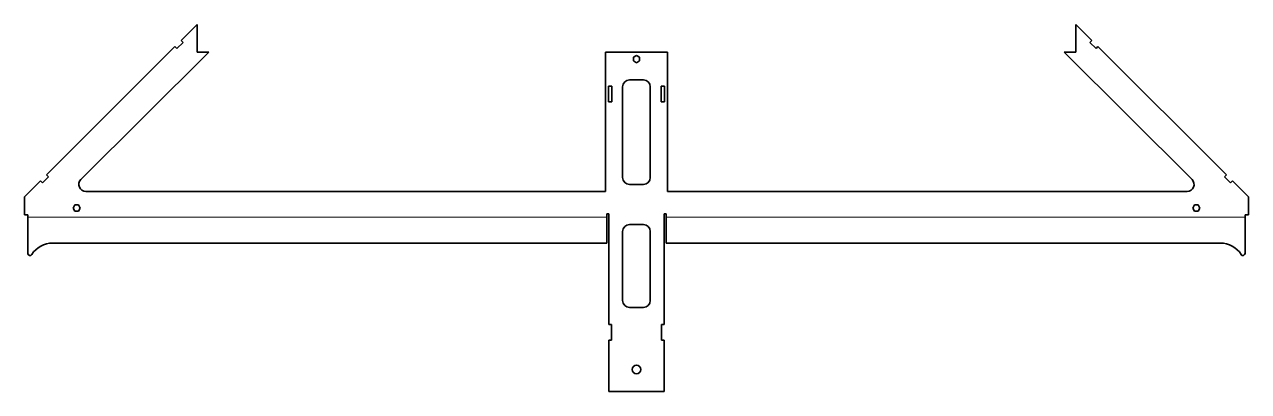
# Model space of a CAD drawing. Header units: inches. Extents: x -340 to 1431, y 0 to 532.
import ezdxf

# ---------------------------------------------------------------- set-up
doc = ezdxf.new("R2010")
doc.units = ezdxf.units.IN
doc.header["$MEASUREMENT"] = 0
doc.linetypes.add('Chain', pattern=[13.68, 9.12, -1.14, 2.28, -1.14])
doc.layers.add('SIMUMAK Bend Centerline (ISO)', color=7, linetype='Chain', lineweight=9)
doc.layers.add('SIMUMAK Visible (ISO)', color=7, linetype='Continuous', lineweight=35)

# ---------------------------------------------------------------- blocks, each defined once
blk = doc.blocks.new('SMB-01-CSUL-01_Sheet_3_SMB-01-ESL-02 (desplegada)')
at = {"layer": 'SIMUMAK Bend Centerline (ISO)', "ltscale": 0.263158}
for p, q in [((-43, -13.4), (-880.5, -13.4)), ((880.5, -13.4), (43, -13.4))]:
    blk.add_line(p, q, dxfattribs=at)
at = {"layer": 'SIMUMAK Visible (ISO)'}
for p, q in [((-658.9, 242.6), (-635.5, 266)), ((-635.5, 226), (-635.5, 266)), ((635.5, 266), (635.5, 226)), ((635.5, 266), (658.9, 242.6)), ((-853.5, 48), (-667.7, 233.8)), ((-664.9, 231), (-667.7, 233.8)), ((-656, 239.8), (-664.9, 231)), ((-658.9, 242.6), (-656, 239.8)), ((656, 239.8), (658.9, 242.6)), ((664.9, 231), (656, 239.8)), ((667.7, 233.8), (664.9, 231)), ((667.7, 233.8), (853.5, 48)), ((-803.9, 41.1), (-618.9, 226)), ((-618.9, 226), (-635.5, 226)), ((45, 226), (-45, 226)), ((-45, 226), (-45, 24)), ((-4.5, 218.4), (0, 221)), ((-4.5, 213.2), (-4.5, 218.4)), ((0, 210.6), (-4.5, 213.2)), ((0, 221), (4.5, 218.4)), ((4.5, 213.2), (0, 210.6)), ((4.5, 218.4), (4.5, 213.2)), ((45, 24), (45, 226)), ((635.5, 226), (618.9, 226)), ((618.9, 226), (803.9, 41.1)), ((-10, 185.6), (10, 185.6)), ((-40.5, 154), (-40.5, 176.5)), ((-40.5, 176.5), (-35.5, 176.5)), ((-35.5, 176.5), (-35.5, 154)), ((-20, 44), (-20, 175.6)), ((20, 175.6), (20, 44)), ((35.5, 154), (35.5, 176.5)), ((35.5, 176.5), (40.5, 176.5)), ((40.5, 176.5), (40.5, 154)), ((-35.5, 154), (-40.5, 154)), ((40.5, 154), (35.5, 154)), ((-885.5, 16), (-862.3, 39.2)), ((-859.5, 36.4), (-862.3, 39.2)), ((-850.6, 45.2), (-859.5, 36.4)), ((-853.5, 48), (-850.6, 45.2)), ((850.6, 45.2), (853.5, 48)), ((859.5, 36.4), (850.6, 45.2)), ((862.3, 39.2), (859.5, 36.4)), ((862.3, 39.2), (885.5, 16)), ((-45, 24), (-796.8, 24)), ((10, 34), (-10, 34)), ((796.8, 24), (45, 24)), ((-885.5, -10), (-885.5, 16)), ((-815.2, 0), (-812.6, 4.5)), ((-812.6, -4.5), (-815.2, 0)), ((-812.6, 4.5), (-807.4, 4.5)), ((-807.4, 4.5), (-804.8, 0)), ((-804.8, 0), (-807.4, -4.5)), ((804.8, 0), (807.4, 4.5)), ((807.4, -4.5), (804.8, 0)), ((807.4, 4.5), (812.6, 4.5)), ((812.6, 4.5), (815.2, 0)), ((885.5, 16), (885.5, -10)), ((-885.5, -10), (-880.5, -10)), ((-880.5, -10), (-880.5, -65.8)), ((-807.4, -4.5), (-812.6, -4.5)), ((-43, -50.8), (-43, -8.5)), ((-43, -8.5), (-40, -8.5)), ((-40, -8.5), (-40, -169)), ((40, -8.5), (43, -8.5)), ((40, -8.5), (40, -169)), ((43, -8.5), (43, -50.8)), ((812.6, -4.5), (807.4, -4.5)), ((815.2, 0), (812.6, -4.5)), ((880.5, -10), (885.5, -10)), ((880.5, -65.8), (880.5, -10)), ((-20, -134), (-20, -34)), ((-10, -24), (10, -24)), ((20, -34), (20, -134)), ((-43, -50.8), (-844.8, -50.8)), ((844.8, -50.8), (43, -50.8)), ((10, -144), (-10, -144)), ((-40, -169), (-36, -169)), ((-36, -169), (-36, -191.5)), ((36, -191.5), (36, -169)), ((36, -169), (40, -169)), ((-40, -191.5), (-40, -266)), ((-36, -191.5), (-40, -191.5)), ((40, -191.5), (36, -191.5)), ((40, -191.5), (40, -266)), ((40, -266), (-40, -266))]:
    blk.add_line(p, q, dxfattribs=at)
blk.add_circle((0, -234), 6.25, dxfattribs=at)
for centre, radius, start, end in [((-10, 175.6), 10, 90, 180), ((10, 175.6), 10, 0, 90), ((-796.8, 34), 10, 135, 270), ((-10, 44), 10, 180, 270), ((10, 44), 10, 270, 360), ((796.8, 34), 10, 270, 45), ((-10, -34), 10, 90, 180), ((10, -34), 10, 0, 90), ((844.8, -86.5), 35.7, 32.3335, 90), ((-877.5, -65.8), 3, 180, 327.6665), ((-10, -134), 10, 180, 270), ((10, -134), 10, 270, 0)]:
    blk.add_arc(centre, radius, start, end, dxfattribs=at)
at = {"layer": 'SIMUMAK Visible (ISO)', "extrusion": (0, 0, -1)}
for centre, radius, start, end in [((844.8, -86.5), 35.7, 32.3335, 90), ((-877.5, -65.8), 3, 180, 327.6665)]:
    blk.add_arc(centre, radius, start, end, dxfattribs=at)

msp = doc.modelspace()

# ---------------------------------------------------------------- block references
msp.add_blockref('SMB-01-CSUL-01_Sheet_3_SMB-01-ESL-02 (desplegada)', (545.6, 266))

doc.saveas('drawing.dxf')
